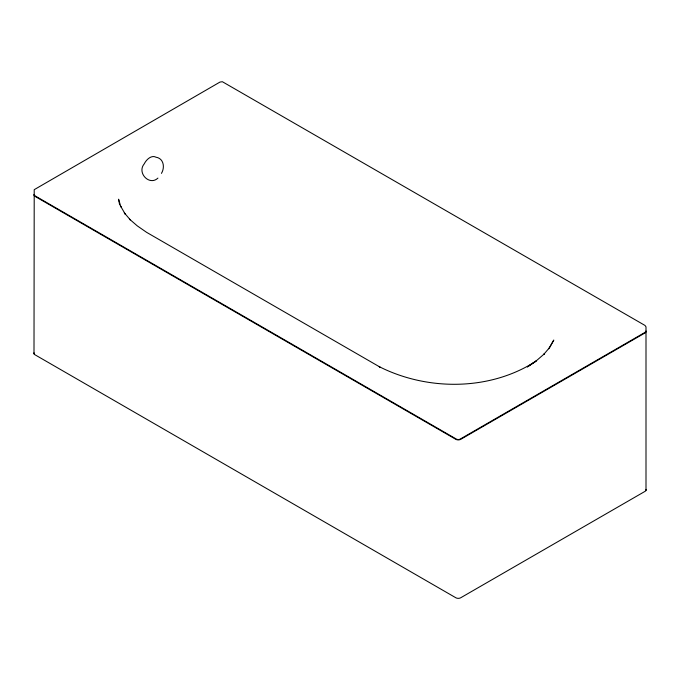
<?xml version="1.0" encoding="UTF-8"?>
<svg xmlns="http://www.w3.org/2000/svg" width="680" height="680" viewBox="0 0 680 680"><rect width="100%" height="100%" fill="white"/><g stroke="black" fill="none" stroke-linecap="round" stroke-linejoin="round"><path stroke-width="1.02" d="M161.449 173.374C165.019 167.552 163.863 158.346 155.864 157.182A11.721 7.336 -64.5 0 0 149.812 157.624A11.721 7.336 -64.5 0 0 144.194 163.922C136.706 172.873 149.472 186.192 157.93 178.1M548.743 348.772L553.792 340.059L549.703 347.412L543.685 354.484L544.399 353.804L536.707 360.459L527.332 366.962L536.231 361.003C490.28 390.966 427.652 391.111 379.227 366.664L379.95 367.064L146.582 232.33L137.232 225.837L129.557 219.19L130.28 219.87L124.295 212.806L125.256 214.166L120.224 205.462L120.946 206.958L118.567 199.197L119.552 204.417M646 490.408L646 326.868L645.005 325.448L222.377 81.719L219.963 82.076L34.212 189.669L34 353.829M34.637 195.296A2.745 1.59 0 0 0 35.3 195.984L456.39 439.093A2.745 1.59 0 0 0 460.173 439.093L644.7 332.562A2.745 1.59 0 0 0 645.362 331.882M646 489.404A3.442 1.989 0 0 1 645.175 491.274L460.649 597.805A3.442 1.989 0 0 1 455.914 597.805L34.825 354.688A3.442 1.989 0 0 1 34 352.818M646 330.973A3.442 1.989 0 0 1 645.175 332.843L460.649 439.373A3.442 1.989 0 0 1 455.914 439.373L34.825 196.265A3.442 1.989 0 0 1 34 194.386"/></g></svg>
